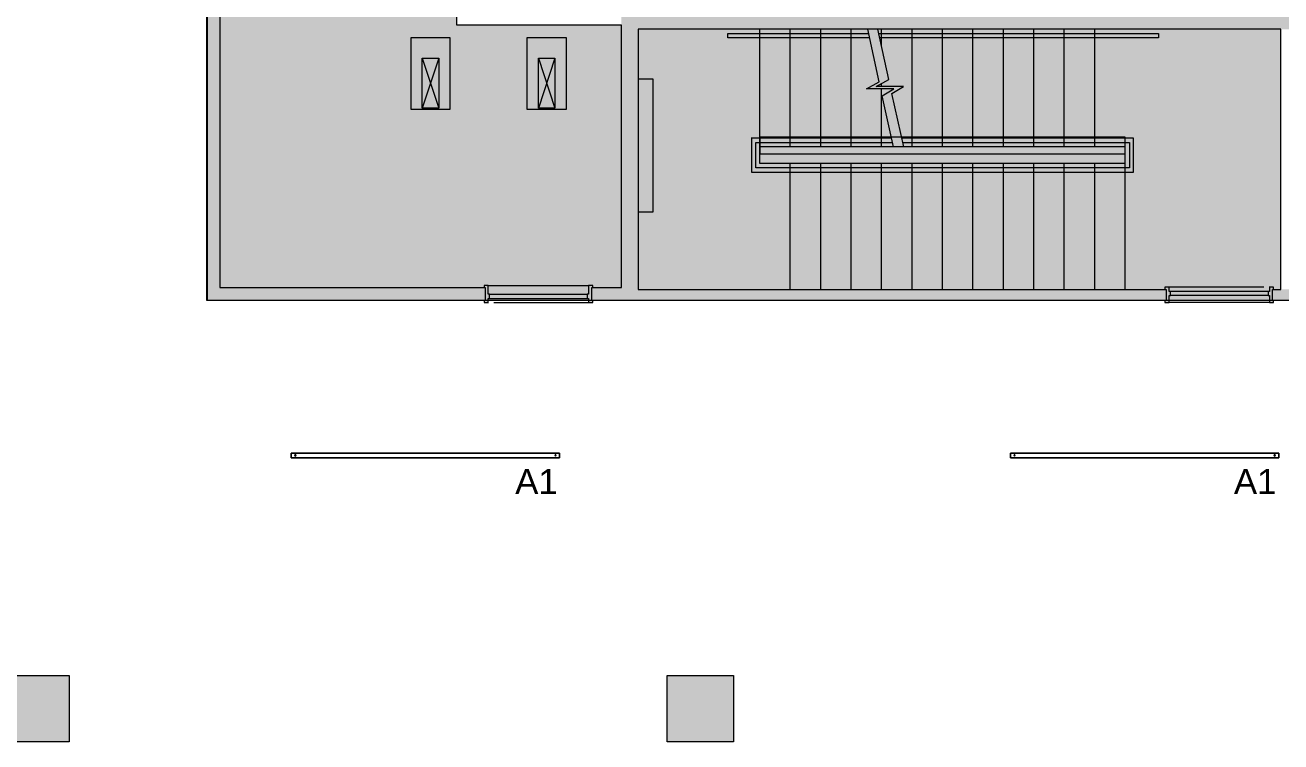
# Model space of a CAD drawing. Header units: inches. Extents: x 456 to 2535, y -5 to 2107.
# Drawn here: x 837.1 to 1290.7, y 653.5 to 912.5 of the extents above; entities that cross this region are included whole.
import ezdxf

# ---------------------------------------------------------------- set-up
doc = ezdxf.new("R2010")
doc.units = ezdxf.units.IN
doc.header["$MEASUREMENT"] = 0
for name, color, linetype, lineweight in [('A-DETL', 90, 'Continuous', 9), ('A-DETL-GENF', 92, 'Continuous', 9), ('A-DOOR', 31, 'Continuous', 13), ('A-WALL', 113, 'Continuous', 13), ('A-WALL-PATT', 111, 'Continuous', 13), ('CORE', 7, 'Continuous', 9), ('E-LITE-EQPM', 33, 'Continuous', 9), ('E-LITE-EQPM-IDEN', 33, 'Continuous', 9), ('I-WALL', 2, 'Continuous', 13), ('S-COLS', 52, 'Continuous', 13), ('Victor Bldg - 9th Floor_LINK_dwg', 8, 'Continuous', 9)]:
    doc.layers.add(name, color=color, linetype=linetype, lineweight=lineweight)
doc.styles.add('Arial', font='arial.ttf', dxfattribs={"height": 9})

# ---------------------------------------------------------------- blocks, each defined once
blk = doc.blocks.new('Door - Single - Solid Door-6985260-REFLECTED CEILING PLAN')
at = {"layer": 'A-DOOR'}
h = blk.add_hatch(color=250, dxfattribs=at)
h.paths.add_polyline_path([(23.62, 2.66), (22.12, 2.66), (22.12, 0.16), (21.62, 0.16), (21.62, -1.34), (22.12, -1.34), (22.12, -2.84), (23.62, -2.84), (23.62, -2.09), (23.24, -2.09), (23.24, 1.91), (23.62, 1.91)], flags=0)
h.paths.add_polyline_path([(-14.13, 2.66), (-15.63, 2.66), (-15.63, 1.91), (-15.26, 1.91), (-15.26, -2.09), (-15.63, -2.09), (-15.63, -2.84), (-14.13, -2.84), (-14.13, -1.34), (-13.63, -1.34), (-13.63, 0.16), (-14.13, 0.16), (-14.13, 2.6)], flags=0)
at = {"layer": 'A-DOOR', "color": 8, "lineweight": 20}
for p, q in [((-14.13, 2.66), (-15.63, 2.66)), ((-15.63, 2.66), (-15.63, 1.91)), ((-14.13, 0.16), (-14.13, 2.66)), ((-13.63, 0.16), (-14.13, 0.16)), ((-13.63, -1.34), (-13.63, 0.16)), ((21.62, 0.16), (21.62, -1.34)), ((22.12, 0.16), (21.62, 0.16)), ((22.12, 2.66), (22.12, 0.16)), ((23.62, 2.66), (22.12, 2.66)), ((23.62, 1.91), (23.62, 2.66)), ((-15.63, -2.09), (-15.63, -2.84)), ((-15.63, -2.84), (-14.13, -2.84)), ((-14.13, -1.34), (-13.63, -1.34)), ((-14.13, -2.84), (-14.13, -1.34)), ((21.62, -1.34), (22.12, -1.34)), ((22.12, -1.34), (22.12, -2.84)), ((22.12, -2.84), (23.62, -2.84)), ((23.62, -2.84), (23.62, -2.09))]:
    blk.add_line(p, q, dxfattribs=at)
at = {"layer": 'A-DOOR', "lineweight": 9}
for p, q in [((-14.13, 2.66), (22.12, 2.66)), ((-13.63, 0.16), (21.62, 0.16)), ((-14.13, -2.84), (-14.01, -2.84)), ((-13.63, -1.34), (21.62, -1.34)), ((-12.06, -2.84), (22.12, -2.84))]:
    blk.add_line(p, q, dxfattribs=at)
blk = doc.blocks.new('Door - Single - Solid Door-6985263-REFLECTED CEILING PLAN')
at = {"layer": 'A-DOOR'}
h = blk.add_hatch(color=250, dxfattribs=at)
h.paths.add_polyline_path([(-15.26, -3.15), (-14.13, -3.15), (-14.13, -1.65), (-13.63, -1.65), (-13.63, -0.15), (-14.13, -0.15), (-14.13, 2.97), (-15.63, 2.97), (-15.63, 2.22), (-15.26, 2.22), (-15.26, -2.4), (-15.63, -2.4), (-15.63, -3.15)], flags=0)
h.paths.add_polyline_path([(22.12, -3.15), (23.62, -3.15), (23.62, -2.4), (23.24, -2.4), (23.24, 2.22), (23.62, 2.22), (23.62, 2.97), (22.12, 2.97), (22.12, -0.15), (21.62, -0.15), (21.62, -1.65), (22.12, -1.65), (22.12, -2.4)], flags=0)
at = {"layer": 'A-DOOR', "color": 8, "lineweight": 20}
for p, q in [((-14.13, 2.97), (-15.63, 2.97)), ((-15.63, 2.97), (-15.63, 2.22)), ((-14.13, -0.15), (-14.13, 2.97)), ((22.12, 2.97), (22.12, -0.15)), ((23.62, 2.97), (22.12, 2.97)), ((23.62, 2.22), (23.62, 2.97)), ((-15.63, -2.4), (-15.63, -3.15)), ((-15.63, -3.15), (-14.13, -3.15)), ((-13.63, -0.15), (-14.13, -0.15)), ((-14.13, -1.65), (-13.63, -1.65)), ((-14.13, -3.15), (-14.13, -1.65)), ((-13.63, -1.65), (-13.63, -0.15)), ((21.62, -0.15), (21.62, -1.65)), ((22.12, -0.15), (21.62, -0.15)), ((21.62, -1.65), (22.12, -1.65)), ((22.12, -1.65), (22.12, -3.15)), ((22.12, -3.15), (23.62, -3.15)), ((23.62, -3.15), (23.62, -2.4))]:
    blk.add_line(p, q, dxfattribs=at)
at = {"layer": 'A-DOOR', "lineweight": 9}
for p, q in [((-14.13, 2.97), (22.12, 2.97)), ((-14.13, -3.15), (-14.01, -3.15)), ((-13.63, -0.15), (21.62, -0.15)), ((-13.63, -1.65), (21.62, -1.65)), ((-12.06, -3.15), (22.12, -3.15))]:
    blk.add_line(p, q, dxfattribs=at)
blk = doc.blocks.new('Concrete-Rectangular-Column - 24 x 24-6985472-REFLECTED CEILING PLAN')
at = {"layer": 'S-COLS', "lineweight": 9}
blk.add_hatch(color=7, dxfattribs=at).paths.add_polyline_path([(-12, -12), (12, -12), (12, 12), (-12, 12)], flags=0)
at = {"layer": 'S-COLS', "color": 8, "lineweight": 20}
for p, q in [((-12, 12), (12, 12)), ((-12, -12), (-12, 12)), ((12, 12), (12, -12)), ((12, -12), (-12, -12))]:
    blk.add_line(p, q, dxfattribs=at)
blk = doc.blocks.new('Victor Bldg - 9th Floor_LINK_dwg-6972240-REFLECTED CEILING PLAN')
at = {"layer": 'CORE'}
for p, q in [((1113.5, 868.5), (1113.5, 911)), ((1124.5, 868.5), (1124.5, 911)), ((1135.5, 868.5), (1135.5, 911)), ((1146.5, 904.93), (1146.5, 911)), ((1157.5, 868.5), (1157.5, 911)), ((1168.5, 868.5), (1168.5, 911)), ((1179.5, 868.5), (1179.5, 911)), ((1190.5, 868.5), (1190.5, 911)), ((1201.5, 868.5), (1201.5, 911)), ((1212.5, 868.5), (1212.5, 911)), ((1223.5, 868.5), (1223.5, 911)), ((980.5, 900.5), (986.5, 882.5)), ((1022.5, 900.5), (1028.5, 882.5)), ((1146.5, 890.27), (1146.5, 891.38)), ((1146.5, 868.5), (1146.5, 889.43)), ((1150.23, 871.6), (1099.4, 871.6)), ((1103.05, 862.5), (1102.5, 862.5)), ((1113.5, 817), (1113.5, 862.5)), ((1124.5, 817), (1124.5, 862.5)), ((1135.5, 817), (1135.5, 862.5)), ((1146.5, 817), (1146.5, 862.5)), ((1157.5, 817), (1157.5, 862.5)), ((1168.5, 817), (1168.5, 862.5)), ((1179.5, 817), (1179.5, 862.5)), ((1190.5, 817), (1190.5, 862.5)), ((1201.5, 817), (1201.5, 862.5)), ((1212.5, 817), (1212.5, 862.5)), ((1223.5, 817), (1223.5, 862.5))]:
    blk.add_line(p, q, dxfattribs=at)
at = {"layer": 'CORE', "flags": 128}
for points in [[(976.5, 882), (976.5, 908), (990.5, 908), (990.5, 882)], [(1018.5, 882), (1018.5, 908), (1032.5, 908), (1032.5, 882)], [(1102.5, 872), (1102.5, 866), (1234.5, 866), (1234.5, 872)]]:
    blk.add_lwpolyline(points, close=True, dxfattribs=at)
for points in [[(1142.2, 907.9), (1090.93, 907.9), (1090.93, 909.45), (1141.87, 909.45)], [(1234.5, 862.5), (1234.5, 868.5), (1102.5, 868.5), (1102.5, 911)], [(1150.83, 868.55), (1146.67, 886.98), (1150.92, 889.43), (1141.1, 889.43), (1145.64, 892.05), (1141.53, 911)], [(1154.48, 868.55), (1150.15, 887.81), (1154.4, 890.27), (1144.58, 890.27), (1149.12, 892.89), (1145.18, 911)], [(1145.52, 909.45), (1246.5, 909.45), (1246.5, 907.9), (1145.85, 907.9)], [(986.5, 900.5), (980.5, 882.5), (980.5, 900.5), (986.5, 900.5), (986.5, 882.5), (980.5, 882.5)], [(1028.5, 900.5), (1022.5, 882.5), (1022.5, 900.5), (1028.5, 900.5), (1028.5, 882.5), (1022.5, 882.5)], [(1058.5, 845), (1063.97, 845), (1063.97, 893), (1058.5, 893)], [(1099.45, 871.6), (1099.45, 859.4), (1174.57, 859.4), (1237.5, 859.4), (1237.5, 871.6), (1153.88, 871.6)], [(1154.18, 870.05), (1236, 870.05), (1236, 860.95), (1174.23, 860.95), (1101, 860.95), (1101, 870.05), (1150.53, 870.05)], [(1234.5, 817), (1234.5, 862.5), (1102.5, 862.5), (1102.5, 868.5)]]:
    blk.add_lwpolyline(points, dxfattribs=at)
blk = doc.blocks.new('L-Pendant-Axis-Sculpt-Direct_Indirect - SCDI-F-8-4584194-REFLECTED CEILING PLAN')
at = {"layer": 'A-DETL-GENF'}
for p, q in [((-48.5, -0.875), (-48.5, 0.875)), ((-48.5, 0.875), (48.5, 0.875)), ((48.5, 0.875), (-48.5, 0.875)), ((-48.5, 0.875), (-48.5, -0.875)), ((48.5, 0.875), (48.5, -0.875)), ((48.5, -0.875), (48.5, 0.875)), ((48.5, -0.875), (-48.5, -0.875)), ((-48.5, -0.875), (48.5, -0.875))]:
    blk.add_line(p, q, dxfattribs=at)
for centre in [(-47, 0), (47, 0)]:
    blk.add_circle(centre, 0.25, dxfattribs=at)

msp = doc.modelspace()

# ---------------------------------------------------------------- hatches: boundary and pattern name
at = {"layer": 'A-DETL-GENF'}
h = msp.add_hatch(color=9, dxfattribs=at)
h.paths.add_polyline_path([(1250.37, 813.06), (1286.62, 813.06), (1286.62, 814.75), (1286.12, 814.75), (1286.12, 816.25), (1286.62, 816.25), (1286.62, 817.75), (1288.12, 817.75), (1288.12, 817), (1290.75, 817), (1290.75, 911), (1058.5, 911), (1058.5, 817), (1248.87, 817), (1248.87, 817.75), (1250.37, 817.75), (1250.37, 816.25), (1250.87, 816.25), (1250.87, 814.75), (1250.37, 814.75)], flags=0)
h.paths.add_polyline_path([(1004.37, 813.06), (1040.62, 813.06), (1040.62, 813.75), (1040.12, 813.75), (1040.12, 815.25), (1040.62, 815.25), (1040.62, 818.38), (1042.12, 818.38), (1042.12, 817.63), (1052.5, 817.63), (1052.5, 912.5), (993, 912.5), (993, 916), (993.12, 916), (993.12, 951.5), (990.5, 951.5), (990.5, 950.75), (989, 950.75), (989, 955.25), (988.5, 955.25), (988.5, 956.75), (989, 956.75), (989, 958.25), (990.5, 958.25), (990.5, 957.5), (993.12, 957.5), (993.12, 1017.13), (996.62, 1017.13), (996.62, 1017), (1016.5, 1017), (1016.5, 1037.5), (1036, 1037.5), (1036, 1234.5), (867.38, 1234.5), (867.38, 957.5), (951.25, 957.5), (951.25, 958.25), (952.75, 958.25), (952.75, 956.75), (953.25, 956.75), (953.25, 955.25), (952.75, 955.25), (952.75, 950.75), (951.25, 950.75), (951.25, 951.5), (907.38, 951.5), (907.38, 817.63), (1002.87, 817.63), (1002.87, 818.38), (1004.37, 818.38), (1004.37, 815.25), (1004.87, 815.25), (1004.87, 813.75), (1004.37, 813.75)], flags=0)
h.paths.add_polyline_path([(1294.25, 817), (1295.88, 817), (1295.88, 853), (1294.25, 853), (1294.25, 817.93)], flags=0)
h.paths.add_polyline_path([(1299.38, 817), (1321.5, 817), (1321.5, 865.13), (1299.38, 865.13), (1299.38, 817.5)], flags=0)
h.paths.add_polyline_path([(1637, 818), (1730.63, 818), (1730.63, 1147.5), (1737.13, 1147.5), (1737.13, 1146.5), (1767.13, 1146.5), (1767.13, 1192.06), (1766.38, 1192.06), (1766.38, 1193.56), (1770.88, 1193.56), (1770.88, 1194.06), (1772.38, 1194.06), (1772.38, 1193.56), (1773.13, 1193.56), (1773.13, 1229.81), (1772.38, 1229.81), (1772.38, 1229.31), (1770.88, 1229.31), (1770.88, 1229.81), (1766.38, 1229.81), (1766.38, 1231.31), (1767.13, 1231.31), (1767.13, 1233.38), (1636.5, 1233.38), (1636.5, 1147.5), (1637, 1147.5), (1637, 1106.5), (1630.5, 1106.5), (1630.5, 1064.5), (1637, 1064.5), (1637, 1001.5), (1630.5, 1001.5), (1630.5, 959.5), (1637, 959.5), (1637, 897.5), (1630.5, 897.5), (1630.5, 855.5), (1637, 855.5), (1637, 820.09)], flags=0)
h.paths.add_polyline_path([(1737.13, 818), (1947.62, 818), (1947.62, 994.5), (1842, 994.5), (1842, 1002.5), (1843.49, 1002.5), (1843.49, 1138.5), (1842, 1138.5), (1842, 1141.5), (1814.75, 1141.5), (1814.75, 1140.75), (1813.25, 1140.75), (1813.25, 1142.25), (1812.75, 1142.25), (1812.75, 1143.75), (1813.25, 1143.75), (1813.25, 1146.5), (1777, 1146.5), (1777, 1143.75), (1777.5, 1143.75), (1777.5, 1142.25), (1777, 1142.25), (1777, 1140.75), (1775.5, 1140.75), (1775.5, 1141.5), (1737.13, 1141.5), (1737.13, 818.35)], flags=0)
h.paths.add_polyline_path([(1977, 818), (1977, 994.5), (1953, 994.5), (1953, 818)], flags=0)
h.paths.add_polyline_path([(1483.9, 826.5), (1485, 826.5), (1485, 855.5), (1491.5, 855.5), (1491.5, 897.5), (1485, 897.5), (1485, 959.5), (1491.5, 959.5), (1491.5, 1001.5), (1485, 1001.5), (1485, 1064.5), (1491.5, 1064.5), (1491.5, 1106.5), (1485, 1106.5), (1485, 1138.5), (1391, 1138.5), (1391, 826.5)], flags=0)
h.paths.add_polyline_path([(1294.25, 856.5), (1295.88, 856.5), (1295.88, 865.13), (1294.25, 865.13)], flags=0)
h.paths.add_polyline_path([(1312.5, 868.63), (1318, 868.63), (1318, 912), (1294.25, 912), (1294.25, 868.63), (1303.96, 868.63)], flags=0)
h.paths.add_polyline_path([(1291.79, 915.5), (1318, 915.5), (1318, 924.12), (1261, 924.12), (1261, 915.5), (1290.75, 915.5)], flags=0)
h.paths.add_polyline_path([(1238.74, 915.5), (1257.5, 915.5), (1257.5, 957), (1213, 957), (1213, 915.5)], flags=0)
h.paths.add_polyline_path([(1108.31, 915.5), (1208, 915.5), (1208, 932.5), (1047.22, 932.5), (1047.22, 916), (1052.5, 916), (1052.5, 915.5), (1058.5, 915.5)], flags=0)
h.paths.add_polyline_path([(996.62, 916), (1023.22, 916), (1023.22, 936.5), (1026.38, 936.5), (1026.38, 1013.5), (996.62, 1013.5), (996.62, 919.8)], flags=0)
h.paths.add_polyline_path([(1303.96, 927.62), (1317.25, 927.62), (1317.25, 928.75), (1318.75, 928.75), (1318.75, 929.25), (1320.25, 929.25), (1320.25, 928.75), (1321.5, 928.75), (1321.5, 965), (1320.25, 965), (1320.25, 964.5), (1318.75, 964.5), (1318.75, 965), (1317.25, 965), (1317.25, 966.5), (1318, 966.5), (1318, 1004.12), (1261, 1004.12), (1261, 1009.12), (1281.5, 1009.12), (1281.5, 1066.12), (1042, 1066.12), (1042, 936.5), (1208, 936.5), (1208, 960.5), (1261, 960.5), (1261, 927.62), (1294.25, 927.62)], flags=0)
h.paths.add_polyline_path([(1029.88, 936.5), (1038.5, 936.5), (1038.5, 1013.5), (1029.88, 1013.5), (1029.88, 951.5)], flags=0)
h.paths.add_polyline_path([(862, 957.5), (862, 1234.5), (838, 1234.5), (838, 1037.5), (853, 1037.5), (853, 1013.5), (838, 1013.5), (838, 957.5)], flags=0)
h.paths.add_polyline_path([(1895.55, 1000.5), (1968.5, 1000.5), (1968.5, 1018.5), (1980, 1018.5), (1980, 1212.5), (1968.5, 1212.5), (1968.5, 1232.5), (1885.86, 1232.5), (1885.86, 1230.87), (1886.61, 1230.87), (1886.61, 1229.37), (1885.11, 1229.37), (1885.11, 1228.87), (1883.61, 1228.87), (1883.61, 1229.37), (1880.43, 1229.37), (1880.43, 1193.38), (1876.13, 1193.38), (1876.13, 1157.5), (1880.36, 1157.5), (1880.36, 1191.62), (1879.61, 1191.62), (1879.61, 1193.12), (1883.61, 1193.12), (1883.61, 1193.62), (1885.11, 1193.62), (1885.11, 1193.12), (1886.61, 1193.12), (1886.61, 1191.62), (1885.86, 1191.62), (1885.86, 1000.5)], flags=0)
h.paths.add_polyline_path([(1876.13, 1002.5), (1876.99, 1002.5), (1876.99, 1138.5), (1848.49, 1138.5), (1848.49, 1002.5)], flags=0)
h.paths.add_polyline_path([(1361.88, 1008.5), (1361.88, 1009.87), (1363.38, 1009.87), (1363.38, 1009.12), (1381.5, 1009.12), (1381.5, 1143.5), (1285, 1143.5), (1285, 1009.12), (1324.13, 1009.12), (1324.13, 1009.87), (1325.63, 1009.87), (1325.63, 1008.5), (1361.38, 1008.5)], flags=0)
h.paths.add_polyline_path([(1281.5, 1070.12), (1281.5, 1080.12), (1042, 1080.12), (1042, 1070.12), (1280.95, 1070.12)], flags=0)
h.paths.add_polyline_path([(1125, 1084.12), (1281.5, 1084.12), (1281.5, 1147), (1318, 1147), (1318, 1149.62), (1317.25, 1149.62), (1317.25, 1151.13), (1319.25, 1151.13), (1319.25, 1151.63), (1320.75, 1151.63), (1320.75, 1151.13), (1322.25, 1151.13), (1322.25, 1149.62), (1321.5, 1149.62), (1321.5, 1147), (1381.5, 1147), (1381.5, 1234.5), (1378.88, 1234.5), (1378.88, 1233.75), (1377.38, 1233.75), (1377.38, 1235.25), (1376.88, 1235.25), (1376.88, 1236.75), (1377.38, 1236.75), (1377.38, 1238), (1341.13, 1238), (1341.13, 1236.75), (1341.63, 1236.75), (1341.63, 1235.25), (1341.13, 1235.25), (1341.13, 1233.75), (1339.63, 1233.75), (1339.63, 1234.5), (1321.5, 1234.5), (1321.5, 1188.88), (1322.25, 1188.88), (1322.25, 1187.38), (1320.75, 1187.38), (1320.75, 1186.88), (1319.25, 1186.88), (1319.25, 1187.38), (1317.25, 1187.38), (1317.25, 1188.88), (1318, 1188.88), (1318, 1199), (1248, 1199), (1248, 1191.75), (1243, 1191.75), (1243, 1215.75), (1130, 1215.75), (1130, 1191.75), (1125, 1191.75), (1125, 1215.75), (1042, 1215.75), (1042, 1084.12), (1101.5, 1084.12)], flags=0)
h.paths.add_polyline_path([(1710.5, 1141), (1657.5, 1141), (1657.5, 1147.5), (1710.5, 1147.5), (1710.5, 1141.5)], flags=0)
h.paths.add_polyline_path([(1848.49, 1146.5), (1880.36, 1146.5), (1880.36, 1154), (1828.63, 1154), (1828.63, 1146.5), (1843.49, 1146.5)], flags=0)
h.paths.add_polyline_path([(1485, 1152), (1485, 1153.5), (1391, 1153.5), (1391, 1152), (1484.16, 1152)], flags=0)
h.paths.add_polyline_path([(1491.5, 1153.5), (1491.69, 1153.5), (1491.69, 1238), (1491.5, 1238), (1491.5, 1159.5)], flags=0)
h.paths.add_polyline_path([(1488.38, 1165.5), (1488.38, 1234.5), (1452.88, 1234.5), (1452.88, 1233.75), (1451.38, 1233.75), (1451.38, 1235.25), (1450.88, 1235.25), (1450.88, 1236.75), (1451.38, 1236.75), (1451.38, 1238), (1415.13, 1238), (1415.13, 1236.75), (1415.63, 1236.75), (1415.63, 1235.25), (1415.13, 1235.25), (1415.13, 1233.75), (1413.62, 1233.75), (1413.62, 1234.5), (1385, 1234.5), (1385, 1165.5), (1485, 1165.5)], flags=0)
h.paths.add_polyline_path([(1260.84, 1202.5), (1318, 1202.5), (1318, 1234.5), (1247.63, 1234.5), (1247.63, 1219.75), (1248, 1219.75), (1248, 1202.5), (1249.24, 1202.5)], flags=0)
h.paths.add_polyline_path([(1098, 1219.75), (1098, 1234.5), (1042, 1234.5), (1042, 1219.75)], flags=0)
h.paths.add_polyline_path([(1244.13, 1219.75), (1244.13, 1232), (1101.5, 1232), (1101.5, 1219.75), (1243, 1219.75)], flags=0)
at = {"layer": 'A-WALL-PATT', "lineweight": 9}
for points in [[(907.38, 817.63), (907.38, 951.5), (902.75, 951.5), (902.75, 817.63)], [(1055.5, 817), (1058.5, 817), (1058.5, 915.5), (1052.5, 915.5), (1052.5, 817.63), (1055.5, 817.63)], [(1108.31, 911), (1294.25, 911), (1294.25, 915.5), (1058.5, 915.5), (1058.5, 911)]]:
    msp.add_hatch(color=7, dxfattribs=at).paths.add_polyline_path(points, flags=0)
h = msp.add_hatch(color=7, dxfattribs=at)
h.paths.add_polyline_path([(1041.75, 813), (1055.5, 813), (1055.5, 817.63), (1041.75, 817.63)], flags=0)
h.paths.add_polyline_path([(951.62, 813), (1003.25, 813), (1003.25, 817.63), (902.75, 817.63), (902.75, 813), (907.38, 813)], flags=0)
h = msp.add_hatch(color=7, dxfattribs=at)
h.paths.add_polyline_path([(1318, 813), (1321.5, 813), (1321.5, 817), (1287.75, 817), (1287.75, 813), (1303.96, 813)], flags=0)
h.paths.add_polyline_path([(1108.31, 813), (1249.25, 813), (1249.25, 817), (1055.5, 817), (1055.5, 813)], flags=0)

# ---------------------------------------------------------------- linework, layer by layer
at = {"layer": 'A-DETL'}
for p, q in [((902.81, 951.5), (902.81, 813.06)), ((902.81, 813.06), (1312.5, 813.06))]:
    msp.add_line(p, q, dxfattribs=at)
at = {"layer": 'A-WALL', "color": 8, "lineweight": 20}
for p, q in [((902.75, 813), (902.75, 951.5)), ((907.38, 951.5), (907.38, 817.63)), ((1052.5, 817.63), (1052.5, 912.5)), ((1058.5, 911), (1058.5, 817)), ((1290.75, 911), (1058.5, 911)), ((907.38, 817.63), (1003.25, 817.63)), ((1003.25, 817.63), (1003.25, 813)), ((1041.75, 813), (1041.75, 817.63)), ((1041.75, 817.63), (1052.5, 817.63)), ((1058.5, 817), (1249.25, 817)), ((1249.25, 817), (1249.25, 813)), ((1287.75, 813), (1287.75, 817)), ((1287.75, 817), (1290.75, 817)), ((1003.25, 813), (902.75, 813)), ((1249.25, 813), (1041.75, 813)), ((1321.5, 813), (1287.75, 813))]:
    msp.add_line(p, q, dxfattribs=at)
at = {"layer": 'I-WALL', "color": 8, "lineweight": 20}
for p, q in [((993, 912.5), (993, 916)), ((1052.5, 912.5), (993, 912.5)), ((1290.75, 817), (1290.75, 911))]:
    msp.add_line(p, q, dxfattribs=at)

# ---------------------------------------------------------------- block references
at = {"layer": 'A-DOOR'}
msp.add_blockref('Door - Single - Solid Door-6985263-REFLECTED CEILING PLAN', (1018.51, 815.4), dxfattribs=at)
at = {"layer": 'A-DOOR', "rotation": 180}
msp.add_blockref('Door - Single - Solid Door-6985260-REFLECTED CEILING PLAN', (1272.49, 814.91), dxfattribs=at)
at = {"layer": 'E-LITE-EQPM', "extrusion": (0, 0, -1)}
for p in [(-981.68, 757), (-1241.51, 757)]:
    msp.add_blockref('L-Pendant-Axis-Sculpt-Direct_Indirect - SCDI-F-8-4584194-REFLECTED CEILING PLAN', p, dxfattribs=at)
at = {"layer": 'S-COLS', "lineweight": 9}
for p in [(841, 665.5), (1081, 665.5)]:
    msp.add_blockref('Concrete-Rectangular-Column - 24 x 24-6985472-REFLECTED CEILING PLAN', p, dxfattribs=at)
at = {"layer": 'Victor Bldg - 9th Floor_LINK_dwg', "color": 7}
msp.add_blockref('Victor Bldg - 9th Floor_LINK_dwg-6972240-REFLECTED CEILING PLAN', (0, 0), dxfattribs=at)

# ---------------------------------------------------------------- texts
at = {"layer": 'E-LITE-EQPM-IDEN', "char_height": 9, "width": 18.786, "attachment_point": 1, "style": 'Arial'}
for insert in [(1014.12, 752.08), (1273.78, 752.08)]:
    msp.add_mtext('A1', dxfattribs=dict(at, insert=insert))

doc.saveas('drawing.dxf')
